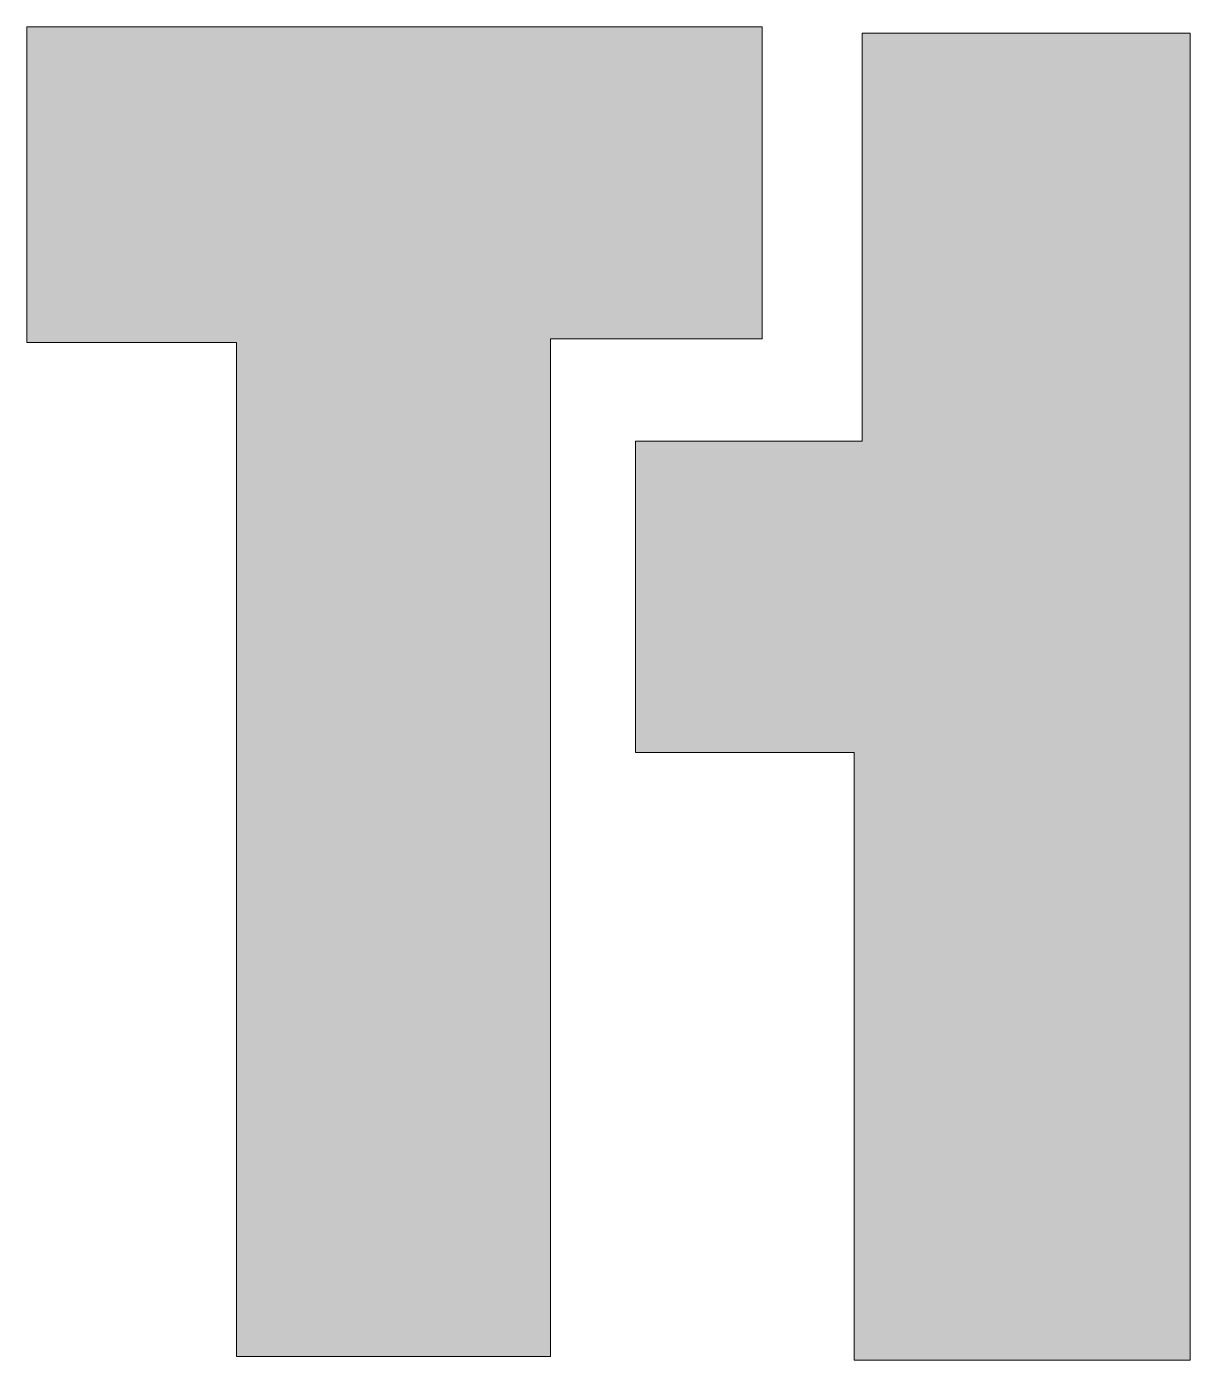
# Model space of a CAD drawing. Header units: inches. Extents: x 284.7 to 312.8, y 403.3 to 435.6.
import ezdxf

# ---------------------------------------------------------------- set-up
doc = ezdxf.new("R2010")
doc.units = ezdxf.units.IN
doc.header["$MEASUREMENT"] = 0
doc.layers.add('Layer 1', color=7, linetype='Continuous')

msp = doc.modelspace()

# ---------------------------------------------------------------- hatches: boundary and pattern name
at = {"layer": 'Layer 1', "true_color": 0x181714}
h = msp.add_hatch(color=168, dxfattribs=at)
h.dxf.hatch_style = 2
h.paths.add_polyline_path([(284.681, 435.564), (302.468, 435.564), (302.468, 428.018), (297.347, 428.018), (297.347, 403.403), (289.757, 403.403), (289.757, 427.929), (284.681, 427.929)])
h = msp.add_hatch(color=168, dxfattribs=at)
h.dxf.hatch_style = 2
h.paths.add_polyline_path([(304.884, 435.41), (312.821, 435.41), (312.821, 403.308), (304.696, 403.308), (304.696, 418.01), (299.405, 418.01), (299.405, 425.542), (304.884, 425.542)])

# ---------------------------------------------------------------- linework, layer by layer
at = {"layer": 'Layer 1', "lineweight": 0}
for points in [[(284.681, 435.564), (302.468, 435.564), (302.468, 428.018), (297.347, 428.018), (297.347, 403.403), (289.757, 403.403), (289.757, 427.929), (284.681, 427.929), (284.681, 435.564)], [(304.884, 435.41), (312.821, 435.41), (312.821, 403.308), (304.696, 403.308), (304.696, 418.01), (299.405, 418.01), (299.405, 425.542), (304.884, 425.542), (304.884, 435.41)]]:
    msp.add_lwpolyline(points, dxfattribs=at)

doc.saveas('drawing.dxf')
